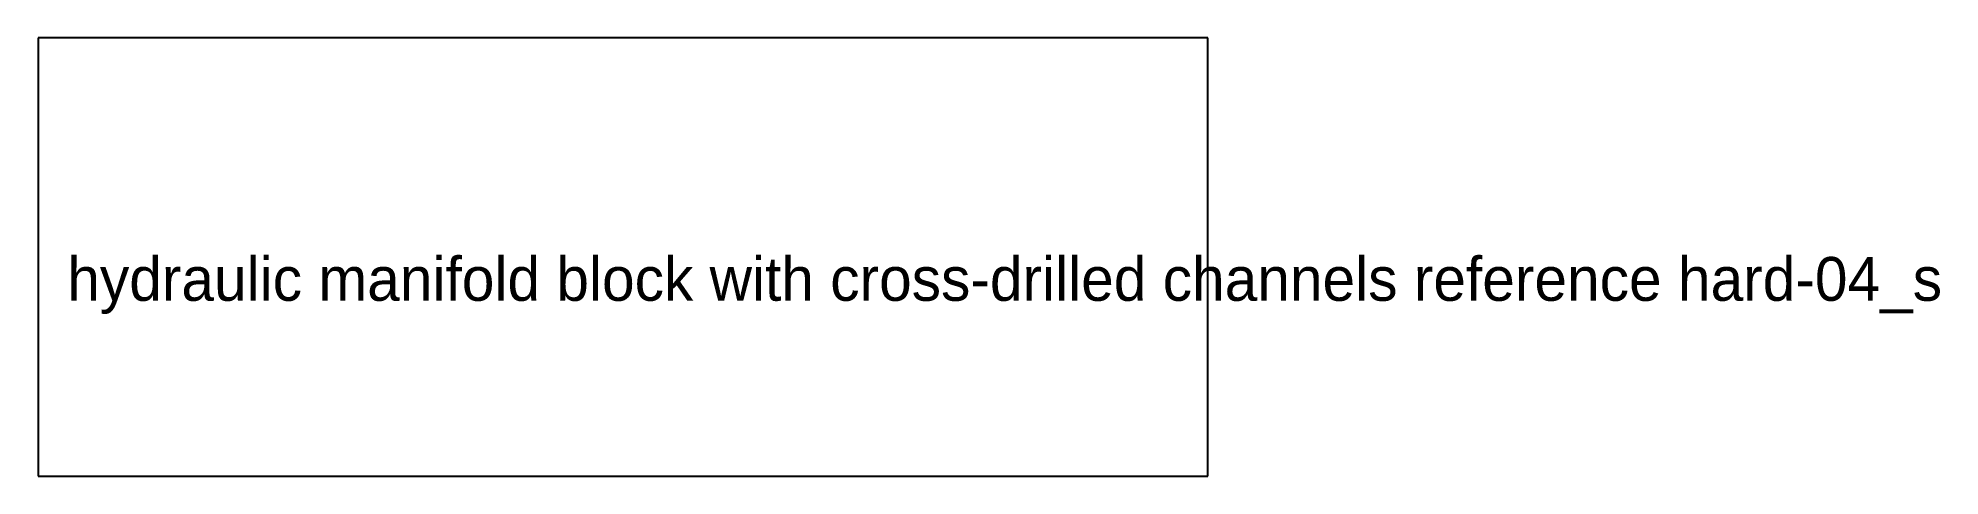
# Model space of a CAD drawing. Header units: millimetres. Extents: x 0 to 130, y 0 to 30.
import ezdxf

# ---------------------------------------------------------------- set-up
doc = ezdxf.new("R2010")
doc.units = ezdxf.units.MM
doc.layers.add('REFERENCE', color=252, linetype='Continuous')

msp = doc.modelspace()

# ---------------------------------------------------------------- linework, layer by layer
at = {"layer": 'REFERENCE'}
for p, q in [((80, 30), (0, 30)), ((0, 30), (0, 0)), ((80, 0), (80, 30)), ((0, 0), (80, 0))]:
    msp.add_line(p, q, dxfattribs=at)

# ---------------------------------------------------------------- texts
msp.add_text('hydraulic manifold block with cross-drilled channels reference hard-04_s', height=3, dxfattribs=at).set_placement((2, 12))

doc.saveas('drawing.dxf')
